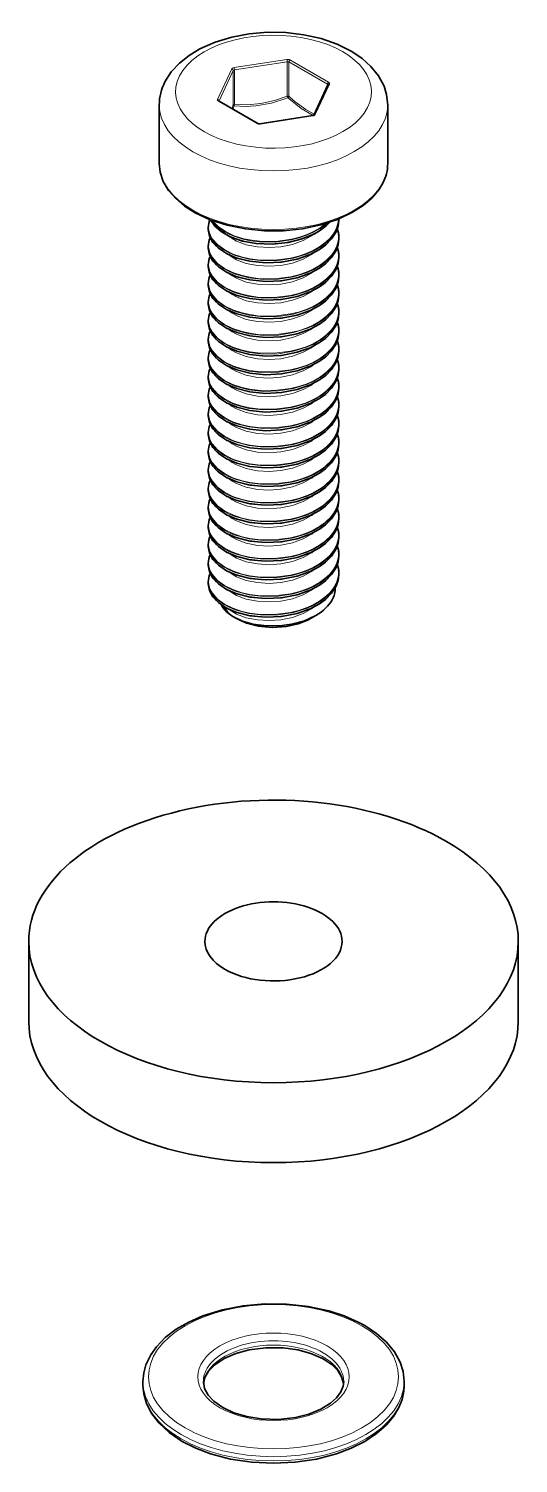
# Model space of a CAD drawing. Extents: x 276 to 976, y 40 to 757.
# Drawn here: x 730.47 to 745.47, y 706.47 to 750.43 of the extents above; entities that cross this region are included whole.
import ezdxf

# ---------------------------------------------------------------- set-up
doc = ezdxf.new("R2010")
doc.units = 0

msp = doc.modelspace()

# ---------------------------------------------------------------- linework, layer by layer
at = {"color": 7, "lineweight": 13, "ltscale": 0.025734}
for p, q in [((736.69, 749.199), (736.257, 748.265)), ((739.251, 747.802), (739.684, 748.736))]:
    msp.add_line(p, q, dxfattribs=at)
at = {"color": 7, "lineweight": 13, "ltscale": 0.040914}
for p, q in [((738.378, 749.49), (736.761, 749.24)), ((738.391, 749.421), (736.774, 749.171))]:
    msp.add_line(p, q, dxfattribs=at)
at = {"color": 7, "lineweight": 13, "ltscale": 0.026366}
for p, q in [((736.774, 748.116), (736.774, 749.171)), ((738.439, 748.359), (738.439, 749.414)), ((736.738, 748.096), (736.738, 749.151))]:
    msp.add_line(p, q, dxfattribs=at)
at = {"color": 7, "lineweight": 13, "ltscale": 0.026364}
msp.add_line((738.391, 748.367), (738.391, 749.421), dxfattribs=at)
at = {"color": 7, "lineweight": 13, "ltscale": 0.034176}
for p, q in [((739.623, 748.73), (738.439, 749.414)), ((736.283, 748.209), (737.466, 747.526))]:
    msp.add_line(p, q, dxfattribs=at)
at = {"color": 7, "lineweight": 13, "ltscale": 0.034178}
msp.add_line((739.659, 748.792), (738.475, 749.475), dxfattribs=at)
at = {"color": 7, "lineweight": 13, "ltscale": 0.025736}
msp.add_line((736.738, 749.151), (736.305, 748.217), dxfattribs=at)
at = {"color": 7, "lineweight": 13, "ltscale": 0.001213}
msp.add_line((739.623, 748.682), (739.623, 748.73), dxfattribs=at)
at = {"color": 7, "lineweight": 13, "ltscale": 0.001325}
msp.add_line((738.391, 748.367), (738.41, 748.317), dxfattribs=at)
at = {"color": 7, "lineweight": 13, "ltscale": 0.001084}
msp.add_line((738.443, 748.289), (738.41, 748.317), dxfattribs=at)
at = {"color": 7, "lineweight": 13, "ltscale": 0.001072}
msp.add_line((738.471, 748.33), (738.439, 748.359), dxfattribs=at)
at = {"color": 7, "lineweight": 35, "ltscale": 0.025734}
msp.add_line((739.206, 747.782), (739.639, 748.716), dxfattribs=at)
at = {"color": 7, "lineweight": 35, "ltscale": 0.044907}
for p, q in [((734.471, 746.296), (734.471, 748.092)), ((741.471, 746.296), (741.471, 748.092))]:
    msp.add_line(p, q, dxfattribs=at)
at = {"color": 7, "lineweight": 35, "ltscale": 0.000191654}
msp.add_line((736.308, 748.212), (736.302, 748.217), dxfattribs=at)
at = {"color": 7, "lineweight": 35, "ltscale": 0.034176}
msp.add_line((736.308, 748.212), (737.492, 747.528), dxfattribs=at)
at = {"color": 7, "lineweight": 13, "ltscale": 0.002935}
msp.add_line((736.738, 748.096), (736.701, 747.985), dxfattribs=at)
at = {"color": 7, "lineweight": 13, "ltscale": 0.002602}
msp.add_line((736.769, 748.063), (736.735, 747.965), dxfattribs=at)
at = {"color": 7, "lineweight": 35, "ltscale": 0.040912}
msp.add_line((737.555, 747.52), (739.173, 747.77), dxfattribs=at)
at = {"color": 7, "lineweight": 13, "ltscale": 0.040912}
msp.add_line((737.563, 747.511), (739.18, 747.761), dxfattribs=at)
at = {"color": 7, "lineweight": 35, "ltscale": 0.000195318}
for p, q in [((735.971, 744.331), (735.971, 744.339)), ((735.971, 743.76), (735.971, 743.768)), ((735.971, 739.759), (735.971, 739.767)), ((735.971, 739.188), (735.971, 739.195)), ((735.971, 738.616), (735.971, 738.624)), ((735.971, 736.901), (735.971, 736.909)), ((735.971, 735.187), (735.971, 735.194)), ((735.971, 734.615), (735.971, 734.623)), ((735.971, 734.044), (735.971, 734.051))]:
    msp.add_line(p, q, dxfattribs=at)
at = {"color": 7, "lineweight": 35, "ltscale": 0.001314}
for p, q in [((735.971, 744.279), (735.971, 744.331)), ((739.971, 743.993), (739.971, 744.046)), ((735.971, 743.707), (735.971, 743.76)), ((739.971, 743.422), (739.971, 743.474)), ((735.971, 743.136), (735.971, 743.188)), ((735.971, 742.564), (735.971, 742.617)), ((739.971, 742.85), (739.971, 742.903)), ((739.971, 742.278), (739.971, 742.331)), ((735.971, 741.993), (735.971, 742.045)), ((739.971, 741.707), (739.971, 741.759)), ((735.971, 740.278), (735.971, 740.331)), ((739.971, 739.992), (739.971, 740.045)), ((735.971, 739.706), (735.971, 739.759)), ((735.971, 739.135), (735.971, 739.188)), ((739.971, 739.421), (739.971, 739.473)), ((735.971, 738.563), (735.971, 738.616)), ((739.971, 738.849), (739.971, 738.902)), ((739.971, 738.278), (739.971, 738.33)), ((735.971, 737.992), (735.971, 738.044)), ((739.971, 737.706), (739.971, 737.759)), ((735.971, 737.42), (735.971, 737.473)), ((735.971, 736.849), (735.971, 736.901)), ((739.971, 737.135), (739.971, 737.187)), ((735.971, 735.134), (735.971, 735.187)), ((739.971, 735.42), (739.971, 735.472)), ((739.971, 734.848), (739.971, 734.901)), ((735.971, 734.563), (735.971, 734.615)), ((739.971, 734.277), (739.971, 734.329)), ((735.971, 733.991), (735.971, 734.044)), ((735.971, 733.419), (735.971, 733.472)), ((739.971, 733.705), (739.971, 733.758))]:
    msp.add_line(p, q, dxfattribs=at)
at = {"color": 7, "lineweight": 35, "ltscale": 0.000891113}
msp.add_line((739.971, 744.565), (739.971, 744.6), dxfattribs=at)
at = {"color": 7, "lineweight": 35, "ltscale": 0.000196844}
for p, q in [((735.971, 743.188), (735.971, 743.196)), ((735.971, 742.617), (735.971, 742.625)), ((735.971, 742.045), (735.971, 742.053)), ((735.971, 741.474), (735.971, 741.482)), ((735.971, 740.902), (735.971, 740.91)), ((735.971, 740.331), (735.971, 740.338)), ((735.971, 738.044), (735.971, 738.052)), ((735.971, 737.473), (735.971, 737.481)), ((735.971, 736.33), (735.971, 736.338)), ((735.971, 735.758), (735.971, 735.766)), ((735.971, 733.472), (735.971, 733.48))]:
    msp.add_line(p, q, dxfattribs=at)
at = {"color": 7, "lineweight": 35, "ltscale": 0.001312}
for p, q in [((735.971, 741.421), (735.971, 741.474)), ((735.971, 740.85), (735.971, 740.902)), ((739.971, 741.135), (739.971, 741.188)), ((739.971, 740.564), (739.971, 740.616)), ((739.971, 736.563), (739.971, 736.615)), ((735.971, 736.277), (735.971, 736.33)), ((739.971, 735.991), (739.971, 736.044)), ((735.971, 735.706), (735.971, 735.758))]:
    msp.add_line(p, q, dxfattribs=at)
at = {"color": 7, "lineweight": 35, "ltscale": 0.00080313}
msp.add_line((736.75, 732.405), (736.722, 732.422), dxfattribs=at)
at = {"color": 7, "lineweight": 35, "ltscale": 0.002603}
msp.add_line((736.84, 732.353), (736.75, 732.405), dxfattribs=at)
at = {"color": 7, "lineweight": 35, "ltscale": 0.004869}
msp.add_line((739.101, 732.353), (739.27, 732.451), dxfattribs=at)
at = {"color": 7, "lineweight": 35, "ltscale": 0.061238}
for p, q in [((730.471, 720.011), (730.471, 722.461)), ((745.471, 720.011), (745.471, 722.461))]:
    msp.add_line(p, q, dxfattribs=at)
at = {"color": 7, "lineweight": 35, "ltscale": 0.003267}
for p, q in [((733.971, 708.848), (733.971, 708.979)), ((741.971, 708.848), (741.971, 708.979))]:
    msp.add_line(p, q, dxfattribs=at)
at = {"color": 7, "lineweight": 35}
for points in [[(741.471, 748.092), (741.436, 748.413), (741.358, 748.667), (741.192, 748.983), (740.956, 749.277), (740.691, 749.516), (740.372, 749.732), (739.923, 749.956), (739.428, 750.128), (738.899, 750.247), (738.347, 750.312), (737.786, 750.321), (737.23, 750.276), (736.691, 750.175), (736.183, 750.021), (735.717, 749.815), (735.382, 749.613), (735.087, 749.377), (734.837, 749.106), (734.646, 748.806)], [(734.471, 746.296), (734.499, 746.031), (734.595, 745.747), (734.755, 745.477), (734.974, 745.225), (735.248, 744.995), (735.571, 744.79), (736.035, 744.575), (736.553, 744.408), (737.111, 744.296), (737.692, 744.239), (738.282, 744.241), (738.863, 744.301), (739.419, 744.416), (739.934, 744.586), (740.394, 744.804), (740.714, 745.01), (740.985, 745.243), (741.201, 745.498), (741.322, 745.698)], [(736.038, 744.573), (736.172, 744.382), (736.365, 744.214), (736.644, 744.056), (737.016, 743.925), (737.436, 743.848), (737.925, 743.828), (738.416, 743.88), (738.844, 743.988), (739.227, 744.15), (739.38, 744.239)], [(735.971, 744.279), (736.007, 744.074), (736.112, 743.883), (736.284, 743.704), (736.535, 743.538), (736.85, 743.403), (737.25, 743.303), (737.727, 743.256), (738.219, 743.279), (738.696, 743.371), (739.095, 743.514), (739.38, 743.667)], [(739.889, 744.208), (739.749, 743.988), (739.56, 743.798), (739.38, 743.667)], [(735.971, 743.707), (736.007, 743.503), (736.112, 743.311), (736.284, 743.133), (736.535, 742.966), (736.85, 742.832), (737.25, 742.731), (737.727, 742.685), (738.219, 742.707), (738.696, 742.8), (739.095, 742.942), (739.38, 743.096)], [(739.889, 743.637), (739.749, 743.417), (739.56, 743.227), (739.38, 743.096)], [(735.971, 743.136), (736.007, 742.931), (736.112, 742.74), (736.284, 742.561), (736.535, 742.395), (736.85, 742.26), (737.25, 742.16), (737.727, 742.113), (738.219, 742.136), (738.696, 742.228), (739.095, 742.371), (739.38, 742.524)], [(739.889, 743.065), (739.749, 742.845), (739.56, 742.655), (739.38, 742.524)], [(735.971, 742.564), (736.007, 742.36), (736.112, 742.168), (736.284, 741.99), (736.535, 741.823), (736.85, 741.689), (737.25, 741.588), (737.727, 741.541), (738.219, 741.564), (738.696, 741.657), (739.095, 741.799), (739.38, 741.953)], [(739.889, 742.494), (739.749, 742.274), (739.56, 742.084), (739.38, 741.953)], [(735.971, 741.993), (736.007, 741.788), (736.112, 741.596), (736.284, 741.418), (736.535, 741.252), (736.85, 741.117), (737.25, 741.017), (737.727, 740.97), (738.219, 740.993), (738.696, 741.085), (739.095, 741.228), (739.38, 741.381)], [(739.889, 741.922), (739.749, 741.702), (739.56, 741.512), (739.38, 741.381)], [(735.971, 741.421), (736.007, 741.217), (736.112, 741.025), (736.284, 740.847), (736.535, 740.68), (736.85, 740.546), (737.25, 740.445), (737.727, 740.398), (738.219, 740.421), (738.696, 740.514), (739.095, 740.656), (739.38, 740.81)], [(739.889, 741.351), (739.749, 741.13), (739.56, 740.941), (739.38, 740.81)], [(735.971, 740.85), (736.007, 740.645), (736.112, 740.453), (736.284, 740.275), (736.535, 740.109), (736.85, 739.974), (737.25, 739.873), (737.727, 739.827), (738.219, 739.85), (738.696, 739.942), (739.095, 740.085), (739.38, 740.238)], [(739.889, 740.779), (739.749, 740.559), (739.56, 740.369), (739.38, 740.238)], [(735.971, 740.278), (736.007, 740.074), (736.112, 739.882), (736.284, 739.703), (736.535, 739.537), (736.85, 739.403), (737.25, 739.302), (737.727, 739.255), (738.219, 739.278), (738.696, 739.371), (739.095, 739.513), (739.38, 739.667)], [(739.889, 740.208), (739.749, 739.987), (739.56, 739.797), (739.38, 739.667)], [(735.971, 739.706), (736.007, 739.502), (736.112, 739.31), (736.284, 739.132), (736.535, 738.965), (736.85, 738.831), (737.25, 738.73), (737.727, 738.684), (738.219, 738.707), (738.696, 738.799), (739.095, 738.942), (739.38, 739.095)], [(739.889, 739.636), (739.749, 739.416), (739.56, 739.226), (739.38, 739.095)], [(735.971, 739.135), (736.007, 738.931), (736.112, 738.739), (736.284, 738.56), (736.535, 738.394), (736.85, 738.259), (737.25, 738.159), (737.727, 738.112), (738.219, 738.135), (738.696, 738.227), (739.095, 738.37), (739.38, 738.523)], [(739.889, 739.064), (739.749, 738.844), (739.56, 738.654), (739.38, 738.523)], [(735.971, 738.563), (736.007, 738.359), (736.112, 738.167), (736.284, 737.989), (736.535, 737.822), (736.85, 737.688), (737.25, 737.587), (737.727, 737.541), (738.219, 737.563), (738.696, 737.656), (739.095, 737.798), (739.38, 737.952)], [(739.889, 738.493), (739.749, 738.273), (739.56, 738.083), (739.38, 737.952)], [(735.971, 737.992), (736.007, 737.787), (736.112, 737.596), (736.284, 737.417), (736.535, 737.251), (736.85, 737.116), (737.25, 737.016), (737.727, 736.969), (738.219, 736.992), (738.696, 737.084), (739.095, 737.227), (739.38, 737.38)], [(739.889, 737.921), (739.749, 737.701), (739.56, 737.511), (739.38, 737.38)], [(735.971, 737.42), (736.007, 737.216), (736.112, 737.024), (736.284, 736.846), (736.535, 736.679), (736.85, 736.545), (737.25, 736.444), (737.727, 736.397), (738.219, 736.42), (738.696, 736.513), (739.095, 736.655), (739.38, 736.809)], [(739.889, 737.35), (739.749, 737.13), (739.56, 736.94), (739.38, 736.809)], [(735.971, 736.849), (736.007, 736.644), (736.112, 736.453), (736.284, 736.274), (736.535, 736.108), (736.85, 735.973), (737.25, 735.873), (737.727, 735.826), (738.219, 735.849), (738.696, 735.941), (739.095, 736.084), (739.38, 736.237)], [(739.889, 736.778), (739.749, 736.558), (739.56, 736.368), (739.38, 736.237)], [(735.971, 736.277), (736.007, 736.073), (736.112, 735.881), (736.284, 735.703), (736.535, 735.536), (736.85, 735.402), (737.25, 735.301), (737.727, 735.254), (738.219, 735.277), (738.696, 735.37), (739.095, 735.512), (739.38, 735.666)], [(739.889, 736.207), (739.749, 735.987), (739.56, 735.797), (739.38, 735.666)], [(735.971, 735.706), (736.007, 735.501), (736.112, 735.309), (736.284, 735.131), (736.535, 734.965), (736.85, 734.83), (737.25, 734.73), (737.727, 734.683), (738.219, 734.706), (738.696, 734.798), (739.095, 734.941), (739.38, 735.094)], [(739.889, 735.635), (739.749, 735.415), (739.56, 735.225), (739.38, 735.094)], [(735.971, 735.134), (736.007, 734.93), (736.112, 734.738), (736.284, 734.56), (736.535, 734.393), (736.85, 734.259), (737.25, 734.158), (737.727, 734.111), (738.219, 734.134), (738.696, 734.227), (739.095, 734.369), (739.38, 734.523)], [(739.889, 735.064), (739.749, 734.843), (739.56, 734.654), (739.38, 734.523)], [(735.971, 734.563), (736.007, 734.358), (736.112, 734.166), (736.284, 733.988), (736.535, 733.821), (736.85, 733.687), (737.25, 733.586), (737.727, 733.54), (738.219, 733.563), (738.696, 733.655), (739.095, 733.798), (739.38, 733.951)], [(739.889, 734.492), (739.749, 734.272), (739.56, 734.082), (739.38, 733.951)], [(735.971, 733.991), (736.007, 733.787), (736.112, 733.595), (736.284, 733.416), (736.535, 733.25), (736.85, 733.115), (737.25, 733.015), (737.727, 732.968), (738.219, 732.991), (738.696, 733.083), (739.095, 733.226), (739.38, 733.38)], [(739.889, 733.92), (739.749, 733.7), (739.56, 733.51), (739.38, 733.38)], [(735.971, 733.419), (736.007, 733.215), (736.112, 733.023), (736.284, 732.845), (736.535, 732.678), (736.85, 732.544), (737.25, 732.443), (737.727, 732.397), (738.219, 732.42), (738.696, 732.512), (739.095, 732.655), (739.38, 732.808)], [(739.889, 733.349), (739.749, 733.129), (739.56, 732.939), (739.38, 732.808)], [(736.722, 732.422), (736.542, 732.555), (736.413, 732.703), (736.373, 732.777)], [(739.27, 732.451), (738.921, 732.29), (738.525, 732.182), (738.239, 732.141), (737.953, 732.127), (737.678, 732.138), (737.339, 732.188), (737.025, 732.278), (736.75, 732.405)], [(736.84, 732.353), (737.146, 732.215), (737.497, 732.123), (737.929, 732.082), (738.364, 732.11), (738.722, 732.191), (739.04, 732.32), (739.101, 732.353)], [(733.971, 708.979), (733.993, 709.235), (734.061, 709.486), (734.209, 709.795), (734.381, 710.036), (734.656, 710.319), (734.99, 710.574), (735.377, 710.797), (735.81, 710.987), (736.403, 711.172), (737.04, 711.295), (737.703, 711.355), (738.372, 711.348), (739.031, 711.276), (739.661, 711.14), (740.131, 710.987), (740.564, 710.797), (740.764, 710.69)], [(741.971, 708.979), (741.94, 709.277), (741.848, 709.568), (741.674, 709.886), (741.431, 710.181), (741.125, 710.45), (740.764, 710.69)], [(735.824, 708.913), (735.871, 709.093), (735.984, 709.287), (736.178, 709.485), (736.462, 709.674), (736.815, 709.83), (737.222, 709.942), (737.738, 710.01), (738.269, 710.006), (738.711, 709.944), (739.119, 709.833), (739.473, 709.677), (739.526, 709.648)], [(740.117, 708.913), (740.059, 709.12), (739.94, 709.308), (739.763, 709.485), (739.526, 709.648)], [(735.177, 707.137), (734.774, 707.409), (734.465, 707.694), (734.242, 707.98), (734.076, 708.299), (733.993, 708.592), (733.971, 708.848)], [(735.177, 707.137), (735.588, 706.93), (736.041, 706.759), (736.654, 706.598), (737.303, 706.5), (737.971, 706.467), (738.638, 706.5), (739.287, 706.598), (739.9, 706.759), (740.353, 706.93), (740.764, 707.137), (741.125, 707.377), (741.431, 707.646), (741.648, 707.904), (741.811, 708.177), (741.908, 708.424), (741.96, 708.677), (741.971, 708.848)], [(736.415, 708.179), (736.143, 708.372), (735.969, 708.56), (735.859, 708.764), (735.821, 708.979)], [(736.415, 708.179), (736.758, 708.018), (737.157, 707.898), (737.593, 707.828), (738.122, 707.812), (738.642, 707.869), (739.055, 707.973), (739.419, 708.121), (739.716, 708.305), (739.904, 708.476), (740.033, 708.655), (740.104, 708.836), (740.121, 708.979)]]:
    msp.add_lwpolyline(points, dxfattribs=at)
at = {"color": 7, "lineweight": 13}
for points in [[(738.41, 748.317), (737.911, 748.153), (737.427, 748.066), (737.104, 748.049), (736.769, 748.063)], [(738.391, 748.367), (738.003, 748.231), (737.585, 748.136), (737.163, 748.101), (736.774, 748.116)], [(738.443, 748.289), (738.82, 747.989), (739.19, 747.774)], [(738.471, 748.33), (738.634, 748.19), (738.963, 747.953), (739.22, 747.814)], [(739.385, 743.73), (739.204, 743.626), (739.008, 743.537), (738.581, 743.403), (738.127, 743.33), (737.666, 743.319), (737.217, 743.37), (736.8, 743.481), (736.611, 743.559), (736.44, 743.652), (736.206, 743.832), (736.112, 743.939), (736.041, 744.052), (735.997, 744.159), (735.971, 744.331)], [(739.378, 743.747), (739.183, 743.637), (738.971, 743.543), (738.737, 743.464), (738.492, 743.404), (737.993, 743.341), (737.493, 743.351), (737.254, 743.383), (737.022, 743.433), (736.734, 743.527), (736.477, 743.652), (736.263, 743.805), (736.094, 743.995), (736.036, 744.097), (735.999, 744.204), (735.982, 744.312), (735.986, 744.421), (736.029, 744.577)], [(739.384, 744.248), (739.052, 744.074), (738.68, 743.947), (738.283, 743.867), (737.876, 743.836), (737.47, 743.852), (737.08, 743.917), (736.72, 744.031), (736.41, 744.19), (736.19, 744.368), (736.105, 744.467), (736.04, 744.573)], [(739.385, 744.301), (739.196, 744.193), (738.991, 744.101), (738.757, 744.021), (738.513, 743.959), (738.021, 743.894), (737.527, 743.9), (737.275, 743.931), (737.031, 743.982), (736.728, 744.08), (736.46, 744.211), (736.239, 744.373), (736.079, 744.558)], [(739.378, 744.319), (739.195, 744.215), (738.997, 744.125), (738.765, 744.044), (738.522, 743.982), (738.04, 743.915), (737.554, 743.917), (737.306, 743.946), (737.065, 743.994), (736.764, 744.087), (736.496, 744.213), (736.273, 744.368), (736.106, 744.548)], [(739.384, 743.676), (739.203, 743.573), (739.006, 743.483), (738.579, 743.35), (738.125, 743.278), (737.665, 743.267), (737.216, 743.317), (736.8, 743.429), (736.611, 743.507), (736.44, 743.599), (736.206, 743.78), (736.112, 743.886), (736.041, 744), (735.997, 744.107), (735.971, 744.279)], [(739.378, 743.176), (739.182, 743.065), (738.968, 742.971), (738.734, 742.892), (738.489, 742.832), (737.989, 742.769), (737.487, 742.78), (737.247, 742.813), (737.015, 742.864), (736.727, 742.959), (736.47, 743.084), (736.257, 743.238), (736.089, 743.429), (736.033, 743.533), (735.997, 743.64), (735.981, 743.749), (735.987, 743.858), (736.032, 744.014)], [(736.583, 744.085), (736.7, 743.999), (736.833, 743.925), (737.138, 743.81), (737.476, 743.743), (737.835, 743.722), (738.199, 743.749), (738.553, 743.822), (738.884, 743.944), (739.117, 744.072)], [(739.385, 743.158), (739.204, 743.054), (739.008, 742.965), (738.581, 742.831), (738.127, 742.759), (737.666, 742.748), (737.217, 742.798), (736.8, 742.91), (736.611, 742.988), (736.44, 743.08), (736.206, 743.26), (736.112, 743.367), (736.041, 743.481), (735.997, 743.588), (735.971, 743.76)], [(739.384, 743.105), (739.203, 743.001), (739.006, 742.912), (738.579, 742.778), (738.125, 742.706), (737.665, 742.695), (737.216, 742.746), (736.8, 742.857), (736.611, 742.935), (736.44, 743.028), (736.206, 743.208), (736.112, 743.315), (736.041, 743.428), (735.997, 743.536), (735.971, 743.707)], [(736.583, 743.513), (736.7, 743.428), (736.833, 743.353), (737.138, 743.239), (737.476, 743.171), (737.835, 743.151), (738.199, 743.177), (738.553, 743.251), (738.884, 743.372), (739.117, 743.5)], [(739.385, 742.587), (739.204, 742.483), (739.008, 742.393), (738.581, 742.26), (738.127, 742.187), (737.666, 742.176), (737.217, 742.226), (736.8, 742.338), (736.611, 742.416), (736.44, 742.509), (736.206, 742.689), (736.112, 742.796), (736.041, 742.909), (735.997, 743.016), (735.971, 743.188)], [(739.384, 742.533), (739.203, 742.43), (739.006, 742.34), (738.579, 742.207), (738.125, 742.134), (737.665, 742.124), (737.216, 742.174), (736.8, 742.286), (736.611, 742.364), (736.44, 742.456), (736.206, 742.637), (736.112, 742.743), (736.041, 742.857), (735.997, 742.964), (735.971, 743.136)], [(739.378, 742.604), (739.182, 742.493), (738.968, 742.399), (738.734, 742.32), (738.489, 742.26), (737.989, 742.197), (737.487, 742.209), (737.247, 742.241), (737.015, 742.292), (736.727, 742.387), (736.47, 742.513), (736.257, 742.667), (736.089, 742.858), (736.033, 742.961), (735.997, 743.068), (735.981, 743.177), (735.987, 743.286), (736.032, 743.442)], [(739.385, 742.015), (739.204, 741.911), (739.008, 741.822), (738.581, 741.688), (738.127, 741.616), (737.666, 741.604), (737.217, 741.655), (736.8, 741.766), (736.611, 741.845), (736.44, 741.937), (736.206, 742.117), (736.112, 742.224), (736.041, 742.338), (735.997, 742.445), (735.971, 742.617)], [(739.378, 742.033), (739.182, 741.922), (738.968, 741.827), (738.734, 741.749), (738.489, 741.689), (737.989, 741.626), (737.487, 741.637), (737.247, 741.67), (737.015, 741.72), (736.727, 741.816), (736.47, 741.941), (736.257, 742.095), (736.089, 742.286), (736.033, 742.39), (735.997, 742.497), (735.981, 742.606), (735.987, 742.715), (736.032, 742.871)], [(736.583, 742.942), (736.7, 742.856), (736.833, 742.782), (737.138, 742.667), (737.476, 742.6), (737.835, 742.579), (738.199, 742.606), (738.553, 742.679), (738.884, 742.801), (739.117, 742.929)], [(739.384, 741.962), (739.203, 741.858), (739.006, 741.769), (738.579, 741.635), (738.125, 741.563), (737.665, 741.552), (737.216, 741.603), (736.8, 741.714), (736.611, 741.792), (736.44, 741.885), (736.206, 742.065), (736.112, 742.172), (736.041, 742.285), (735.997, 742.392), (735.971, 742.564)], [(739.378, 741.461), (739.182, 741.35), (738.968, 741.256), (738.734, 741.177), (738.489, 741.117), (737.989, 741.054), (737.487, 741.065), (737.247, 741.098), (737.015, 741.149), (736.727, 741.244), (736.47, 741.37), (736.257, 741.524), (736.089, 741.715), (736.033, 741.818), (735.997, 741.925), (735.981, 742.034), (735.987, 742.143), (736.032, 742.299)], [(736.583, 742.37), (736.7, 742.285), (736.833, 742.21), (737.138, 742.096), (737.476, 742.028), (737.835, 742.007), (738.199, 742.034), (738.553, 742.108), (738.884, 742.229), (739.117, 742.357)], [(739.385, 741.443), (739.204, 741.34), (739.008, 741.25), (738.581, 741.117), (738.127, 741.044), (737.666, 741.033), (737.217, 741.083), (736.8, 741.195), (736.611, 741.273), (736.44, 741.366), (736.206, 741.546), (736.112, 741.653), (736.041, 741.766), (735.997, 741.873), (735.971, 742.045)], [(739.384, 741.39), (739.203, 741.286), (739.006, 741.197), (738.579, 741.064), (738.125, 740.991), (737.665, 740.98), (737.216, 741.031), (736.8, 741.143), (736.611, 741.221), (736.44, 741.313), (736.206, 741.493), (736.112, 741.6), (736.041, 741.714), (735.997, 741.821), (735.971, 741.993)], [(739.378, 740.89), (739.182, 740.779), (738.968, 740.684), (738.734, 740.606), (738.489, 740.545), (737.989, 740.483), (737.487, 740.494), (737.247, 740.527), (737.015, 740.577), (736.727, 740.673), (736.47, 740.798), (736.257, 740.952), (736.089, 741.143), (736.033, 741.247), (735.997, 741.354), (735.981, 741.462), (735.987, 741.572), (736.032, 741.727)], [(736.583, 741.798), (736.7, 741.713), (736.833, 741.639), (737.138, 741.524), (737.476, 741.457), (737.835, 741.436), (738.199, 741.462), (738.553, 741.536), (738.884, 741.657), (739.117, 741.786)], [(739.385, 740.872), (739.204, 740.768), (739.008, 740.679), (738.581, 740.545), (738.127, 740.472), (737.666, 740.461), (737.217, 740.512), (736.8, 740.623), (736.611, 740.702), (736.44, 740.794), (736.206, 740.974), (736.112, 741.081), (736.041, 741.194), (735.997, 741.302), (735.971, 741.474)], [(739.384, 740.819), (739.203, 740.715), (739.006, 740.626), (738.579, 740.492), (738.125, 740.42), (737.665, 740.409), (737.216, 740.459), (736.8, 740.571), (736.611, 740.649), (736.44, 740.742), (736.206, 740.922), (736.112, 741.029), (736.041, 741.142), (735.997, 741.249), (735.971, 741.421)], [(739.385, 740.3), (739.204, 740.197), (739.008, 740.107), (738.581, 739.974), (738.127, 739.901), (737.666, 739.89), (737.217, 739.94), (736.8, 740.052), (736.611, 740.13), (736.44, 740.223), (736.206, 740.403), (736.112, 740.509), (736.041, 740.623), (735.997, 740.73), (735.971, 740.902)], [(739.384, 740.247), (739.203, 740.143), (739.006, 740.054), (738.579, 739.921), (738.125, 739.848), (737.665, 739.837), (737.216, 739.888), (736.8, 740), (736.611, 740.078), (736.44, 740.17), (736.206, 740.35), (736.112, 740.457), (736.041, 740.571), (735.997, 740.678), (735.971, 740.85)], [(739.378, 740.318), (739.182, 740.207), (738.968, 740.113), (738.734, 740.034), (738.489, 739.974), (737.989, 739.911), (737.487, 739.922), (737.247, 739.955), (737.015, 740.006), (736.727, 740.101), (736.47, 740.227), (736.257, 740.381), (736.089, 740.572), (736.033, 740.675), (735.997, 740.782), (735.981, 740.891), (735.987, 741), (736.032, 741.156)], [(736.583, 741.227), (736.7, 741.142), (736.833, 741.067), (737.138, 740.953), (737.476, 740.885), (737.835, 740.864), (738.199, 740.891), (738.553, 740.965), (738.884, 741.086), (739.117, 741.214)], [(739.378, 739.747), (739.182, 739.635), (738.968, 739.541), (738.734, 739.462), (738.489, 739.402), (737.989, 739.34), (737.487, 739.351), (737.247, 739.384), (737.015, 739.434), (736.727, 739.529), (736.47, 739.655), (736.257, 739.809), (736.089, 740), (736.033, 740.104), (735.997, 740.21), (735.981, 740.319), (735.987, 740.429), (736.032, 740.584)], [(736.583, 740.655), (736.7, 740.57), (736.833, 740.495), (737.138, 740.381), (737.476, 740.314), (737.835, 740.293), (738.199, 740.319), (738.553, 740.393), (738.884, 740.514), (739.117, 740.643)], [(739.385, 739.729), (739.204, 739.625), (739.008, 739.536), (738.581, 739.402), (738.127, 739.329), (737.666, 739.318), (737.217, 739.369), (736.8, 739.48), (736.611, 739.558), (736.44, 739.651), (736.206, 739.831), (736.112, 739.938), (736.041, 740.051), (735.997, 740.159), (735.971, 740.331)], [(739.384, 739.675), (739.203, 739.572), (739.006, 739.483), (738.579, 739.349), (738.125, 739.277), (737.665, 739.266), (737.216, 739.316), (736.8, 739.428), (736.611, 739.506), (736.44, 739.599), (736.206, 739.779), (736.112, 739.886), (736.041, 739.999), (735.997, 740.106), (735.971, 740.278)], [(739.378, 739.175), (739.182, 739.064), (738.968, 738.97), (738.734, 738.891), (738.489, 738.831), (737.989, 738.768), (737.487, 738.779), (737.247, 738.812), (737.015, 738.863), (736.727, 738.958), (736.47, 739.084), (736.257, 739.237), (736.089, 739.429), (736.033, 739.532), (735.997, 739.639), (735.981, 739.748), (735.987, 739.857), (736.032, 740.013)], [(736.583, 740.084), (736.7, 739.998), (736.833, 739.924), (737.138, 739.809), (737.476, 739.742), (737.835, 739.721), (738.199, 739.748), (738.553, 739.822), (738.884, 739.943), (739.117, 740.071)], [(739.385, 739.157), (739.204, 739.054), (739.008, 738.964), (738.581, 738.83), (738.127, 738.758), (737.666, 738.747), (737.217, 738.797), (736.8, 738.909), (736.611, 738.987), (736.44, 739.079), (736.206, 739.26), (736.112, 739.366), (736.041, 739.48), (735.997, 739.587), (735.971, 739.759)], [(739.384, 739.104), (739.203, 739), (739.006, 738.911), (738.579, 738.778), (738.125, 738.705), (737.665, 738.694), (737.216, 738.745), (736.8, 738.856), (736.611, 738.935), (736.44, 739.027), (736.206, 739.207), (736.112, 739.314), (736.041, 739.427), (735.997, 739.535), (735.971, 739.706)], [(736.583, 739.512), (736.7, 739.427), (736.833, 739.352), (737.138, 739.238), (737.476, 739.171), (737.835, 739.15), (738.199, 739.176), (738.553, 739.25), (738.884, 739.371), (739.117, 739.5)], [(739.385, 738.586), (739.204, 738.482), (739.008, 738.393), (738.581, 738.259), (738.127, 738.186), (737.666, 738.175), (737.217, 738.226), (736.8, 738.337), (736.611, 738.415), (736.44, 738.508), (736.206, 738.688), (736.112, 738.795), (736.041, 738.908), (735.997, 739.016), (735.971, 739.188)], [(739.384, 738.532), (739.203, 738.429), (739.006, 738.34), (738.579, 738.206), (738.125, 738.134), (737.665, 738.123), (737.216, 738.173), (736.8, 738.285), (736.611, 738.363), (736.44, 738.456), (736.206, 738.636), (736.112, 738.742), (736.041, 738.856), (735.997, 738.963), (735.971, 739.135)], [(739.378, 738.604), (739.182, 738.492), (738.968, 738.398), (738.734, 738.319), (738.489, 738.259), (737.989, 738.197), (737.487, 738.208), (737.247, 738.24), (737.015, 738.291), (736.727, 738.386), (736.47, 738.512), (736.257, 738.666), (736.089, 738.857), (736.033, 738.96), (735.997, 739.067), (735.981, 739.176), (735.987, 739.286), (736.032, 739.441)], [(739.385, 738.014), (739.204, 737.91), (739.008, 737.821), (738.581, 737.687), (738.127, 737.615), (737.666, 737.604), (737.217, 737.654), (736.8, 737.766), (736.611, 737.844), (736.44, 737.936), (736.206, 738.117), (736.112, 738.223), (736.041, 738.337), (735.997, 738.444), (735.971, 738.616)], [(739.378, 738.032), (739.182, 737.921), (738.968, 737.827), (738.734, 737.748), (738.489, 737.688), (737.989, 737.625), (737.487, 737.636), (737.247, 737.669), (737.015, 737.72), (736.727, 737.815), (736.47, 737.941), (736.257, 738.094), (736.089, 738.286), (736.033, 738.389), (735.997, 738.496), (735.981, 738.605), (735.987, 738.714), (736.032, 738.87)], [(736.583, 738.941), (736.7, 738.855), (736.833, 738.781), (737.138, 738.666), (737.476, 738.599), (737.835, 738.578), (738.199, 738.605), (738.553, 738.679), (738.884, 738.8), (739.117, 738.928)], [(739.384, 737.961), (739.203, 737.857), (739.006, 737.768), (738.579, 737.635), (738.125, 737.562), (737.665, 737.551), (737.216, 737.602), (736.8, 737.713), (736.611, 737.792), (736.44, 737.884), (736.206, 738.064), (736.112, 738.171), (736.041, 738.284), (735.997, 738.392), (735.971, 738.563)], [(739.378, 737.46), (739.182, 737.349), (738.968, 737.255), (738.734, 737.176), (738.489, 737.116), (737.989, 737.053), (737.487, 737.065), (737.247, 737.097), (737.015, 737.148), (736.727, 737.243), (736.47, 737.369), (736.257, 737.523), (736.089, 737.714), (736.033, 737.817), (735.997, 737.924), (735.981, 738.033), (735.987, 738.142), (736.032, 738.298)], [(736.583, 738.369), (736.7, 738.284), (736.833, 738.209), (737.138, 738.095), (737.476, 738.027), (737.835, 738.007), (738.199, 738.033), (738.553, 738.107), (738.884, 738.228), (739.117, 738.357)], [(739.385, 737.443), (739.204, 737.339), (739.008, 737.25), (738.581, 737.116), (738.127, 737.043), (737.666, 737.032), (737.217, 737.083), (736.8, 737.194), (736.611, 737.272), (736.44, 737.365), (736.206, 737.545), (736.112, 737.652), (736.041, 737.765), (735.997, 737.872), (735.971, 738.044)], [(739.384, 737.389), (739.203, 737.286), (739.006, 737.196), (738.579, 737.063), (738.125, 736.991), (737.665, 736.98), (737.216, 737.03), (736.8, 737.142), (736.611, 737.22), (736.44, 737.312), (736.206, 737.493), (736.112, 737.599), (736.041, 737.713), (735.997, 737.82), (735.971, 737.992)], [(736.583, 737.798), (736.7, 737.712), (736.833, 737.638), (737.138, 737.523), (737.476, 737.456), (737.835, 737.435), (738.199, 737.462), (738.553, 737.535), (738.884, 737.657), (739.117, 737.785)], [(739.385, 736.871), (739.204, 736.767), (739.008, 736.678), (738.581, 736.544), (738.127, 736.472), (737.666, 736.461), (737.217, 736.511), (736.8, 736.622), (736.611, 736.701), (736.44, 736.793), (736.206, 736.973), (736.112, 737.08), (736.041, 737.194), (735.997, 737.301), (735.971, 737.473)], [(739.384, 736.818), (739.203, 736.714), (739.006, 736.625), (738.579, 736.491), (738.125, 736.419), (737.665, 736.408), (737.216, 736.459), (736.8, 736.57), (736.611, 736.648), (736.44, 736.741), (736.206, 736.921), (736.112, 737.028), (736.041, 737.141), (735.997, 737.249), (735.971, 737.42)], [(739.378, 736.889), (739.182, 736.778), (738.968, 736.684), (738.734, 736.605), (738.489, 736.545), (737.989, 736.482), (737.487, 736.493), (737.247, 736.526), (737.015, 736.576), (736.727, 736.672), (736.47, 736.797), (736.257, 736.951), (736.089, 737.142), (736.033, 737.246), (735.997, 737.353), (735.981, 737.462), (735.987, 737.571), (736.032, 737.727)], [(739.385, 736.3), (739.204, 736.196), (739.008, 736.106), (738.581, 735.973), (738.127, 735.9), (737.666, 735.889), (737.217, 735.939), (736.8, 736.051), (736.611, 736.129), (736.44, 736.222), (736.206, 736.402), (736.112, 736.509), (736.041, 736.622), (735.997, 736.729), (735.971, 736.901)], [(739.378, 736.317), (739.182, 736.206), (738.968, 736.112), (738.734, 736.033), (738.489, 735.973), (737.989, 735.91), (737.487, 735.922), (737.247, 735.954), (737.015, 736.005), (736.727, 736.1), (736.47, 736.226), (736.257, 736.38), (736.089, 736.571), (736.033, 736.674), (735.997, 736.781), (735.981, 736.89), (735.987, 736.999), (736.032, 737.155)], [(736.583, 737.226), (736.7, 737.141), (736.833, 737.066), (737.138, 736.952), (737.476, 736.884), (737.835, 736.864), (738.199, 736.89), (738.553, 736.964), (738.884, 737.085), (739.117, 737.213)], [(739.384, 736.246), (739.203, 736.143), (739.006, 736.053), (738.579, 735.92), (738.125, 735.847), (737.665, 735.837), (737.216, 735.887), (736.8, 735.999), (736.611, 736.077), (736.44, 736.169), (736.206, 736.35), (736.112, 736.456), (736.041, 736.57), (735.997, 736.677), (735.971, 736.849)], [(739.378, 735.746), (739.182, 735.635), (738.968, 735.54), (738.734, 735.462), (738.489, 735.402), (737.989, 735.339), (737.487, 735.35), (737.247, 735.383), (737.015, 735.433), (736.727, 735.529), (736.47, 735.654), (736.257, 735.808), (736.089, 735.999), (736.033, 736.103), (735.997, 736.21), (735.981, 736.318), (735.987, 736.428), (736.032, 736.583)], [(736.583, 736.655), (736.7, 736.569), (736.833, 736.495), (737.138, 736.38), (737.476, 736.313), (737.835, 736.292), (738.199, 736.318), (738.553, 736.392), (738.884, 736.514), (739.117, 736.642)], [(739.385, 735.728), (739.204, 735.624), (739.008, 735.535), (738.581, 735.401), (738.127, 735.329), (737.666, 735.318), (737.217, 735.368), (736.8, 735.479), (736.611, 735.558), (736.44, 735.65), (736.206, 735.83), (736.112, 735.937), (736.041, 736.051), (735.997, 736.158), (735.971, 736.33)], [(739.384, 735.675), (739.203, 735.571), (739.006, 735.482), (738.579, 735.348), (738.125, 735.276), (737.665, 735.265), (737.216, 735.315), (736.8, 735.427), (736.611, 735.505), (736.44, 735.598), (736.206, 735.778), (736.112, 735.885), (736.041, 735.998), (735.997, 736.105), (735.971, 736.277)], [(739.378, 735.174), (739.182, 735.063), (738.968, 734.969), (738.734, 734.89), (738.489, 734.83), (737.989, 734.767), (737.487, 734.778), (737.247, 734.811), (737.015, 734.862), (736.727, 734.957), (736.47, 735.083), (736.257, 735.237), (736.089, 735.428), (736.033, 735.531), (735.997, 735.638), (735.981, 735.747), (735.987, 735.856), (736.032, 736.012)], [(736.583, 736.083), (736.7, 735.998), (736.833, 735.923), (737.138, 735.809), (737.476, 735.741), (737.835, 735.72), (738.199, 735.747), (738.553, 735.821), (738.884, 735.942), (739.117, 736.07)], [(739.385, 735.156), (739.204, 735.053), (739.008, 734.963), (738.581, 734.83), (738.127, 734.757), (737.666, 734.746), (737.217, 734.796), (736.8, 734.908), (736.611, 734.986), (736.44, 735.079), (736.206, 735.259), (736.112, 735.366), (736.041, 735.479), (735.997, 735.586), (735.971, 735.758)], [(739.384, 735.103), (739.203, 734.999), (739.006, 734.91), (738.579, 734.777), (738.125, 734.704), (737.665, 734.693), (737.216, 734.744), (736.8, 734.856), (736.611, 734.934), (736.44, 735.026), (736.206, 735.206), (736.112, 735.313), (736.041, 735.427), (735.997, 735.534), (735.971, 735.706)], [(739.385, 734.585), (739.204, 734.481), (739.008, 734.392), (738.581, 734.258), (738.127, 734.185), (737.666, 734.174), (737.217, 734.225), (736.8, 734.336), (736.611, 734.415), (736.44, 734.507), (736.206, 734.687), (736.112, 734.794), (736.041, 734.907), (735.997, 735.015), (735.971, 735.187)], [(739.384, 734.531), (739.203, 734.428), (739.006, 734.339), (738.579, 734.205), (738.125, 734.133), (737.665, 734.122), (737.216, 734.172), (736.8, 734.284), (736.611, 734.362), (736.44, 734.455), (736.206, 734.635), (736.112, 734.742), (736.041, 734.855), (735.997, 734.962), (735.971, 735.134)], [(739.378, 734.603), (739.182, 734.492), (738.968, 734.397), (738.734, 734.318), (738.489, 734.258), (737.989, 734.196), (737.487, 734.207), (737.247, 734.24), (737.015, 734.29), (736.727, 734.386), (736.47, 734.511), (736.257, 734.665), (736.089, 734.856), (736.033, 734.96), (735.997, 735.066), (735.981, 735.175), (735.987, 735.285), (736.032, 735.44)], [(736.583, 735.511), (736.7, 735.426), (736.833, 735.352), (737.138, 735.237), (737.476, 735.17), (737.835, 735.149), (738.199, 735.175), (738.553, 735.249), (738.884, 735.37), (739.117, 735.499)], [(739.378, 734.031), (739.182, 733.92), (738.968, 733.826), (738.734, 733.747), (738.489, 733.687), (737.989, 733.624), (737.487, 733.635), (737.247, 733.668), (737.015, 733.719), (736.727, 733.814), (736.47, 733.94), (736.257, 734.094), (736.089, 734.285), (736.033, 734.388), (735.997, 734.495), (735.981, 734.604), (735.987, 734.713), (736.032, 734.869)], [(736.583, 734.94), (736.7, 734.854), (736.833, 734.78), (737.138, 734.665), (737.476, 734.598), (737.835, 734.577), (738.199, 734.604), (738.553, 734.678), (738.884, 734.799), (739.117, 734.927)], [(739.385, 734.013), (739.204, 733.91), (739.008, 733.82), (738.581, 733.687), (738.127, 733.614), (737.666, 733.603), (737.217, 733.653), (736.8, 733.765), (736.611, 733.843), (736.44, 733.935), (736.206, 734.116), (736.112, 734.222), (736.041, 734.336), (735.997, 734.443), (735.971, 734.615)], [(739.384, 733.96), (739.203, 733.856), (739.006, 733.767), (738.579, 733.634), (738.125, 733.561), (737.665, 733.55), (737.216, 733.601), (736.8, 733.712), (736.611, 733.791), (736.44, 733.883), (736.206, 734.063), (736.112, 734.17), (736.041, 734.284), (735.997, 734.391), (735.971, 734.563)], [(739.378, 733.46), (739.182, 733.349), (738.968, 733.254), (738.734, 733.175), (738.489, 733.115), (737.989, 733.053), (737.487, 733.064), (737.247, 733.096), (737.015, 733.147), (736.727, 733.242), (736.47, 733.368), (736.257, 733.522), (736.089, 733.713), (736.033, 733.817), (735.997, 733.923), (735.981, 734.032), (735.987, 734.142), (736.032, 734.297)], [(736.583, 734.368), (736.7, 734.283), (736.833, 734.208), (737.138, 734.094), (737.476, 734.027), (737.835, 734.006), (738.199, 734.032), (738.553, 734.106), (738.884, 734.227), (739.117, 734.356)], [(739.385, 733.442), (739.204, 733.338), (739.008, 733.249), (738.581, 733.115), (738.127, 733.042), (737.666, 733.031), (737.217, 733.082), (736.8, 733.193), (736.611, 733.271), (736.44, 733.364), (736.206, 733.544), (736.112, 733.651), (736.041, 733.764), (735.997, 733.872), (735.971, 734.044)], [(739.384, 733.388), (739.203, 733.285), (739.006, 733.196), (738.579, 733.062), (738.125, 732.99), (737.665, 732.979), (737.216, 733.029), (736.8, 733.141), (736.611, 733.219), (736.44, 733.312), (736.206, 733.492), (736.112, 733.599), (736.041, 733.712), (735.997, 733.819), (735.971, 733.991)], [(736.583, 733.797), (736.7, 733.711), (736.833, 733.637), (737.138, 733.522), (737.476, 733.455), (737.835, 733.434), (738.199, 733.461), (738.553, 733.535), (738.884, 733.656), (739.117, 733.784)], [(739.385, 732.87), (739.204, 732.766), (739.008, 732.677), (738.581, 732.543), (738.127, 732.471), (737.666, 732.46), (737.217, 732.51), (736.8, 732.622), (736.611, 732.7), (736.44, 732.792), (736.206, 732.973), (736.112, 733.079), (736.041, 733.193), (735.997, 733.3), (735.971, 733.472)], [(739.384, 732.817), (739.203, 732.713), (739.006, 732.624), (738.579, 732.491), (738.125, 732.418), (737.665, 732.407), (737.216, 732.458), (736.8, 732.569), (736.611, 732.648), (736.44, 732.74), (736.206, 732.92), (736.112, 733.027), (736.041, 733.14), (735.997, 733.248), (735.971, 733.419)], [(739.378, 732.888), (739.182, 732.777), (738.968, 732.683), (738.734, 732.604), (738.489, 732.544), (737.989, 732.481), (737.487, 732.492), (737.247, 732.525), (737.015, 732.576), (736.727, 732.671), (736.47, 732.797), (736.257, 732.95), (736.089, 733.142), (736.033, 733.245), (735.997, 733.352), (735.981, 733.461), (735.987, 733.57), (736.032, 733.726)], [(736.583, 733.225), (736.7, 733.14), (736.833, 733.065), (737.138, 732.951), (737.476, 732.883), (737.835, 732.863), (738.199, 732.889), (738.553, 732.963), (738.884, 733.084), (739.117, 733.213)], [(736.583, 732.654), (736.7, 732.568), (736.833, 732.494), (737.138, 732.379), (737.476, 732.312), (737.835, 732.291), (738.199, 732.318), (738.553, 732.391), (738.884, 732.513), (739.117, 732.641)]]:
    msp.add_lwpolyline(points, dxfattribs=at)
at = {"color": 7, "lineweight": 35}
for centre, radius, start, end in [((736.039, 748.084), 1.569, 152.575, 179.6882), ((737.537, 747.624), 0.106, 244.7011, 280.1215), ((739.167, 747.834), 0.0644, 275.0056, 307.6149), ((740.159, 746.306), 1.312, 332.4091, 359.5703), ((736.583, 744.327), 0.613, 155.7867, 178.8955), ((738.52, 745.607), 1.616, 302.1671, 316.6975), ((739.135, 744.57), 0.835, 334.341, 359.6244), ((736.586, 743.755), 0.616, 154.6165, 178.8517), ((739.135, 743.999), 0.835, 334.341, 359.6244), ((739.157, 744.044), 0.813, 0.1383, 18.7526), ((736.586, 743.184), 0.616, 154.6165, 178.8517), ((739.157, 743.472), 0.813, 0.1383, 18.7526), ((739.135, 743.427), 0.835, 334.341, 359.6244), ((739.157, 742.901), 0.813, 0.1383, 18.7526), ((736.586, 742.612), 0.616, 154.6165, 178.8517), ((739.135, 742.855), 0.835, 334.341, 359.6244), ((739.157, 742.329), 0.813, 0.1383, 18.7526), ((736.586, 742.041), 0.616, 154.6165, 178.8517), ((739.135, 742.284), 0.835, 334.341, 359.6244), ((736.586, 741.469), 0.616, 154.6165, 178.8517), ((739.135, 741.712), 0.835, 334.341, 359.6244), ((739.157, 741.757), 0.813, 0.1383, 18.7526), ((739.157, 741.186), 0.813, 0.1383, 18.7526), ((736.586, 740.898), 0.616, 154.6165, 178.8517), ((739.135, 741.141), 0.835, 334.341, 359.6244), ((739.157, 740.614), 0.813, 0.1383, 18.7526), ((736.586, 740.326), 0.616, 154.6165, 178.8517), ((739.135, 740.569), 0.835, 334.341, 359.6244), ((736.586, 739.755), 0.616, 154.6165, 178.8517), ((739.135, 739.998), 0.835, 334.341, 359.6244), ((739.157, 740.043), 0.813, 0.1383, 18.7526), ((739.157, 739.471), 0.813, 0.1383, 18.7526), ((736.586, 739.183), 0.616, 154.6165, 178.8517), ((739.135, 739.426), 0.835, 334.341, 359.6244), ((739.157, 738.9), 0.813, 0.1383, 18.7526), ((736.586, 738.611), 0.616, 154.6165, 178.8517), ((739.135, 738.855), 0.835, 334.341, 359.6244), ((736.586, 738.04), 0.616, 154.6165, 178.8517), ((739.135, 738.283), 0.835, 334.341, 359.6244), ((739.157, 738.328), 0.813, 0.1383, 18.7526), ((736.586, 737.468), 0.616, 154.6165, 178.8517), ((739.157, 737.757), 0.813, 0.1383, 18.7526), ((739.135, 737.712), 0.835, 334.341, 359.6244), ((739.157, 737.185), 0.813, 0.1383, 18.7526), ((736.586, 736.897), 0.616, 154.6165, 178.8517), ((739.135, 737.14), 0.835, 334.341, 359.6244), ((739.157, 736.614), 0.813, 0.1383, 18.7526), ((736.586, 736.325), 0.616, 154.6165, 178.8517), ((739.135, 736.568), 0.835, 334.341, 359.6244), ((736.586, 735.754), 0.616, 154.6165, 178.8517), ((739.135, 735.997), 0.835, 334.341, 359.6244), ((739.157, 736.042), 0.813, 0.1383, 18.7526), ((739.157, 735.47), 0.813, 0.1383, 18.7526), ((736.586, 735.182), 0.616, 154.6165, 178.8517), ((739.135, 735.425), 0.835, 334.341, 359.6244), ((739.157, 734.899), 0.813, 0.1383, 18.7526), ((736.586, 734.611), 0.616, 154.6165, 178.8517), ((739.135, 734.854), 0.835, 334.341, 359.6244), ((736.586, 734.039), 0.616, 154.6165, 178.8517), ((739.135, 734.282), 0.835, 334.341, 359.6244), ((739.157, 734.327), 0.813, 0.1383, 18.7526), ((739.157, 733.756), 0.813, 0.1383, 18.7526), ((736.586, 733.468), 0.616, 154.6165, 178.8517), ((739.135, 733.711), 0.835, 334.341, 359.6244), ((739.115, 733.295), 0.75, 330.4377, 0.4956)]:
    msp.add_arc(centre, radius, start, end, dxfattribs=at)
at = {"color": 7, "lineweight": 13}
for centre, radius, start, end in [((736.784, 748.11), 0.0484, 196.6983, 251.7895), ((738.439, 745.79), 1.745, 302.5533, 310.2463), ((738.519, 745.622), 1.624, 302.2017, 316.1323), ((738.464, 745.747), 1.715, 302.4944, 311.8953), ((739.135, 744.639), 0.826, 334.365, 357.0302), ((739.146, 744.623), 0.825, 334.3579, 358.3914), ((739.149, 744.57), 0.822, 334.3223, 359.6343), ((738.301, 745.318), 1.489, 303.234, 308.113), ((739.164, 744.059), 0.796, 333.9628, 17.2753), ((739.149, 744.051), 0.822, 334.3217, 359.6345), ((739.149, 743.998), 0.822, 334.3223, 359.6343), ((738.301, 744.746), 1.489, 303.234, 308.113), ((739.164, 743.488), 0.796, 333.9628, 17.2753), ((739.149, 743.479), 0.822, 334.3217, 359.6345), ((739.164, 742.916), 0.796, 333.9628, 17.2753), ((739.149, 743.427), 0.822, 334.3223, 359.6343), ((738.301, 744.175), 1.489, 303.234, 308.113), ((739.164, 742.345), 0.796, 333.9628, 17.2753), ((739.149, 742.908), 0.822, 334.3217, 359.6345), ((739.149, 742.855), 0.822, 334.3223, 359.6343), ((738.301, 743.603), 1.489, 303.234, 308.113), ((739.149, 742.336), 0.822, 334.3217, 359.6345), ((739.149, 742.284), 0.822, 334.3223, 359.6343), ((738.301, 743.031), 1.489, 303.234, 308.113), ((739.164, 741.773), 0.796, 333.9628, 17.2753), ((739.149, 741.765), 0.822, 334.3217, 359.6345), ((739.149, 741.712), 0.822, 334.3223, 359.6343), ((738.301, 742.46), 1.489, 303.234, 308.113), ((739.164, 741.202), 0.796, 333.9628, 17.2753), ((739.164, 740.63), 0.796, 333.9628, 17.2753), ((739.149, 741.193), 0.822, 334.3217, 359.6345), ((739.149, 741.141), 0.822, 334.3223, 359.6343), ((738.301, 741.888), 1.489, 303.234, 308.113), ((739.149, 740.622), 0.822, 334.3217, 359.6345), ((739.149, 740.569), 0.822, 334.3223, 359.6343), ((738.301, 741.317), 1.489, 303.234, 308.113), ((739.164, 740.058), 0.796, 333.9628, 17.2753), ((739.149, 740.05), 0.822, 334.3217, 359.6345), ((739.149, 739.997), 0.822, 334.3223, 359.6343), ((738.301, 740.745), 1.489, 303.234, 308.113), ((739.164, 739.487), 0.796, 333.9628, 17.2753), ((739.164, 738.915), 0.796, 333.9628, 17.2753), ((739.149, 739.479), 0.822, 334.3217, 359.6345), ((739.149, 739.426), 0.822, 334.3223, 359.6343), ((738.301, 740.174), 1.489, 303.234, 308.113), ((739.149, 738.907), 0.822, 334.3217, 359.6345), ((739.149, 738.854), 0.822, 334.3223, 359.6343), ((738.301, 739.602), 1.489, 303.234, 308.113), ((739.164, 738.344), 0.796, 333.9628, 17.2753), ((739.149, 738.335), 0.822, 334.3217, 359.6345), ((739.149, 738.283), 0.822, 334.3223, 359.6343), ((738.301, 739.031), 1.489, 303.234, 308.113), ((739.164, 737.772), 0.796, 333.9628, 17.2753), ((739.149, 737.764), 0.822, 334.3217, 359.6345), ((739.164, 737.201), 0.796, 333.9628, 17.2753), ((739.149, 737.711), 0.822, 334.3223, 359.6343), ((738.301, 738.459), 1.489, 303.234, 308.113), ((739.164, 736.629), 0.796, 333.9628, 17.2753), ((739.149, 737.192), 0.822, 334.3217, 359.6345), ((739.149, 737.14), 0.822, 334.3223, 359.6343), ((738.301, 737.888), 1.489, 303.234, 308.113), ((739.149, 736.621), 0.822, 334.3217, 359.6345), ((739.149, 736.568), 0.822, 334.3223, 359.6343), ((738.301, 737.316), 1.489, 303.234, 308.113), ((739.164, 736.058), 0.796, 333.9628, 17.2753), ((739.149, 736.049), 0.822, 334.3217, 359.6345), ((739.149, 735.997), 0.822, 334.3223, 359.6343), ((738.301, 736.745), 1.489, 303.234, 308.113), ((739.164, 735.486), 0.796, 333.9628, 17.2753), ((739.164, 734.915), 0.796, 333.9628, 17.2753), ((739.149, 735.478), 0.822, 334.3217, 359.6345), ((739.149, 735.425), 0.822, 334.3223, 359.6343), ((738.301, 736.173), 1.489, 303.234, 308.113), ((739.149, 734.906), 0.822, 334.3217, 359.6345), ((739.149, 734.854), 0.822, 334.3223, 359.6343), ((738.301, 735.601), 1.489, 303.234, 308.113), ((739.164, 734.343), 0.796, 333.9628, 17.2753), ((739.149, 734.335), 0.822, 334.3217, 359.6345), ((739.149, 734.282), 0.822, 334.3223, 359.6343), ((738.301, 735.03), 1.489, 303.234, 308.113), ((739.164, 733.771), 0.796, 333.9628, 17.2753), ((739.149, 733.763), 0.822, 334.3217, 359.6345), ((739.149, 733.71), 0.822, 334.3223, 359.6343), ((738.301, 734.458), 1.489, 303.234, 308.113), ((737.277, 733.19), 0.947, 209.3624, 234.1873), ((738.301, 733.887), 1.489, 303.234, 308.113)]:
    msp.add_arc(centre, radius, start, end, dxfattribs=at)
for centre, major_axis, ratio, start_param, end_param in [((737.971, 748.5), (3, 0), 0.57735, 5.997787, 12.280972), ((736.787, 749.184), (0.1, 0), 0.57735, 1.832596, 2.879793), ((736.69, 749.158), (-0.0453, 0.0211), 0.788675, 3.492472, 5.063268), ((736.787, 749.143), (0.05, 0), 0.57735, 1.832596, 2.879793), ((736.761, 749.199), (-0.0076, 0.0494), 0.211325, 4.080475, 5.651271), ((738.404, 749.434), (0.1, 0), 0.57735, 0.785398, 1.832596), ((738.378, 749.449), (-0.0076, 0.0494), 0.211325, 4.080475, 5.651271), ((738.404, 749.393), (0.05, 0), 0.57735, 0.785398, 1.832596), ((738.475, 749.434), (0.025, 0.0433), 0.57735, 0.785398, 2.356194), ((739.659, 748.751), (0.025, 0.0433), 0.57735, 0.785398, 2.356194), ((739.588, 748.71), (0.05, 0), 0.57735, 0, 0.785398), ((739.684, 748.695), (0.0453, -0.0211), 0.788675, 1.921676, 3.141714), ((739.588, 748.751), (0.1, 0), 0.57735, 6.021386, 7.068583), ((738.404, 748.339), (0.05, 0), 0.57735, 0.785398, 1.832596), ((738.404, 748.339), (0.0337, 0.037), 0.394572, 4.480817, 5.603781), ((737.971, 748.092), (3.5, 0), 0.57735, 3.141622, 6.283214), ((736.353, 748.25), (0.1, 0), 0.57735, 2.879793, 3.926991), ((736.257, 748.224), (-0.0453, 0.0211), 0.788675, 3.492472, 5.063268), ((736.283, 748.169), (-0.025, -0.0433), 0.57735, 3.141593, 3.926991), ((736.787, 748.089), (0.05, 0), 0.57735, 1.832596, 2.879793), ((736.787, 748.089), (0.0045, 0.0498), 0.363163, 1.009314, 2.132278), ((737.466, 747.485), (-0.025, -0.0433), 0.57735, 3.141593, 3.926991), ((737.537, 747.567), (0.1, 0), 0.57735, 3.926991, 4.974188), ((737.563, 747.47), (0.0076, -0.0494), 0.211325, 2.509678, 3.141593), ((739.18, 747.72), (0.0076, -0.0494), 0.211325, 2.509678, 3.141593), ((739.154, 747.817), (0.1, 0), 0.57735, 4.974188, 6.021386), ((739.251, 747.761), (0.0453, -0.0211), 0.788675, 1.921676, 3.141714), ((737.971, 746.296), (3.5, 0), 0.57735, 3.141622, 6.283214), ((737.8, 744.622), (2.161, 0.013), 0.59679, 5.527458, 6.005368), ((737.795, 744.557), (2.176, 0.011), 0.59621, 5.528281, 6.006646), ((737.8, 744.608), (2.171, 0.013), 0.596683, 5.527822, 6.005823), ((737.8, 744.051), (2.161, 0.013), 0.596789, 5.527461, 6.00537), ((737.795, 743.985), (2.176, 0.011), 0.596211, 5.528278, 6.006644), ((737.8, 744.036), (2.171, 0.013), 0.596682, 5.527825, 6.005824), ((737.8, 743.479), (2.161, 0.013), 0.596793, 5.527457, 6.005368), ((737.795, 743.414), (2.176, 0.011), 0.596213, 5.528285, 6.006648), ((737.8, 743.465), (2.171, 0.013), 0.596682, 5.527824, 6.005824), ((737.8, 742.907), (2.161, 0.013), 0.596789, 5.527461, 6.00537), ((737.795, 742.842), (2.176, 0.011), 0.596213, 5.528284, 6.006648), ((737.8, 742.893), (2.171, 0.013), 0.596686, 5.527822, 6.005822), ((737.8, 742.336), (2.161, 0.013), 0.596789, 5.527461, 6.00537), ((737.795, 742.271), (2.176, 0.011), 0.59621, 5.52828, 6.006645), ((737.8, 742.322), (2.171, 0.013), 0.596682, 5.527825, 6.005824), ((737.8, 741.764), (2.161, 0.013), 0.596793, 5.527458, 6.005368), ((737.795, 741.699), (2.176, 0.011), 0.596211, 5.528278, 6.006644), ((737.8, 741.75), (2.171, 0.013), 0.596682, 5.527825, 6.005824), ((737.8, 741.193), (2.161, 0.013), 0.596789, 5.52746, 6.005369), ((737.8, 741.179), (2.171, 0.013), 0.596682, 5.527824, 6.005824), ((737.795, 741.128), (2.176, 0.011), 0.59621, 5.52828, 6.006645), ((737.8, 740.621), (2.161, 0.013), 0.596793, 5.527457, 6.005368), ((737.795, 740.556), (2.176, 0.011), 0.596211, 5.528279, 6.006644), ((737.8, 740.607), (2.171, 0.013), 0.596686, 5.52782, 6.005821), ((737.8, 740.05), (2.161, 0.013), 0.596793, 5.527458, 6.005368), ((737.795, 739.984), (2.176, 0.011), 0.59621, 5.52828, 6.006645), ((737.8, 740.036), (2.171, 0.013), 0.596686, 5.527821, 6.005822), ((737.8, 739.478), (2.161, 0.013), 0.596792, 5.527458, 6.005368), ((737.795, 739.413), (2.176, 0.011), 0.596211, 5.528278, 6.006644), ((737.8, 739.464), (2.171, 0.013), 0.596682, 5.527825, 6.005824), ((737.8, 738.907), (2.161, 0.013), 0.596793, 5.527456, 6.005367), ((737.795, 738.841), (2.176, 0.011), 0.59621, 5.52828, 6.006645), ((737.8, 738.893), (2.171, 0.013), 0.596683, 5.527823, 6.005823), ((737.8, 738.335), (2.161, 0.013), 0.596789, 5.527461, 6.00537), ((737.795, 738.27), (2.176, 0.011), 0.59621, 5.528279, 6.006645), ((737.8, 738.321), (2.171, 0.013), 0.596682, 5.527825, 6.005824), ((737.8, 737.764), (2.161, 0.013), 0.596793, 5.527457, 6.005368), ((737.795, 737.698), (2.176, 0.011), 0.596211, 5.528279, 6.006645), ((737.8, 737.749), (2.171, 0.013), 0.596682, 5.527824, 6.005824), ((737.8, 737.192), (2.161, 0.013), 0.596789, 5.527461, 6.00537), ((737.795, 737.127), (2.176, 0.011), 0.596211, 5.528279, 6.006645), ((737.8, 737.178), (2.171, 0.013), 0.596682, 5.527825, 6.005824), ((737.8, 736.62), (2.161, 0.013), 0.596793, 5.527457, 6.005368), ((737.795, 736.555), (2.176, 0.011), 0.59621, 5.528279, 6.006645), ((737.8, 736.606), (2.171, 0.013), 0.596686, 5.527821, 6.005822), ((737.8, 736.049), (2.161, 0.013), 0.596789, 5.52746, 6.00537), ((737.795, 735.984), (2.176, 0.011), 0.596211, 5.528279, 6.006645), ((737.8, 736.035), (2.171, 0.013), 0.596682, 5.527824, 6.005824), ((737.8, 735.477), (2.161, 0.013), 0.596789, 5.52746, 6.00537), ((737.8, 735.463), (2.171, 0.013), 0.596682, 5.527824, 6.005824), ((737.795, 735.412), (2.176, 0.011), 0.596211, 5.528279, 6.006645), ((737.8, 734.906), (2.161, 0.013), 0.596793, 5.527457, 6.005368), ((737.795, 734.84), (2.176, 0.011), 0.596211, 5.528279, 6.006645), ((737.8, 734.892), (2.171, 0.013), 0.596686, 5.527821, 6.005822), ((737.8, 734.334), (2.161, 0.013), 0.596793, 5.527457, 6.005368), ((737.795, 734.269), (2.176, 0.011), 0.596211, 5.528279, 6.006644), ((737.8, 734.32), (2.171, 0.013), 0.596686, 5.527821, 6.005822), ((737.8, 733.763), (2.161, 0.013), 0.596793, 5.527457, 6.005368), ((737.795, 733.697), (2.176, 0.011), 0.596211, 5.528279, 6.006645), ((737.8, 733.749), (2.171, 0.013), 0.596682, 5.527824, 6.005824), ((737.971, 733.006), (1.599, 0), 0.57735, 3.927026, 5.497723), ((737.971, 709.118), (3.83, 0), 0.57735, 3.926991, 10.210176), ((737.971, 709.118), (2.32, 0), 0.57735, 0.785398, 7.068583), ((737.971, 708.979), (2.15, 0), 0.57735, 6.283185, 9.424778), ((737.971, 708.848), (2.15, 0), 0.57735, 0.054842, 3.086747), ((737.971, 708.979), (4, 0), 0.57735, 3.141593, 6.283185), ((737.971, 708.848), (4, 0), 0.57735, 3.141593, 6.283185)]:
    msp.add_ellipse(centre, major_axis=major_axis, ratio=ratio, start_param=start_param, end_param=end_param, dxfattribs=at)
at = {"color": 7, "lineweight": 35}
for centre, major_axis, ratio, start_param, end_param in [((737.919, 733.286), (1.946, 0.003), 0.597393, 5.479084, 5.96524), ((737.971, 722.461), (7.5, 0), 0.57735, 0.785398, 3.141593), ((737.971, 722.461), (7.5, 0), 0.57735, 0, 0.785398), ((737.971, 722.461), (2.1, 0), 0.57735, 6.283185, 9.424778), ((737.971, 722.461), (7.5, 0), 0.57735, 3.141593, 6.283185), ((737.971, 722.461), (2.1, 0), 0.57735, 3.141593, 3.926991), ((737.971, 722.461), (2.1, 0), 0.57735, 3.926991, 6.283185), ((737.971, 720.011), (7.5, 0), 0.57735, 3.141593, 6.283185)]:
    msp.add_ellipse(centre, major_axis=major_axis, ratio=ratio, start_param=start_param, end_param=end_param, dxfattribs=at)

doc.saveas('drawing.dxf')
